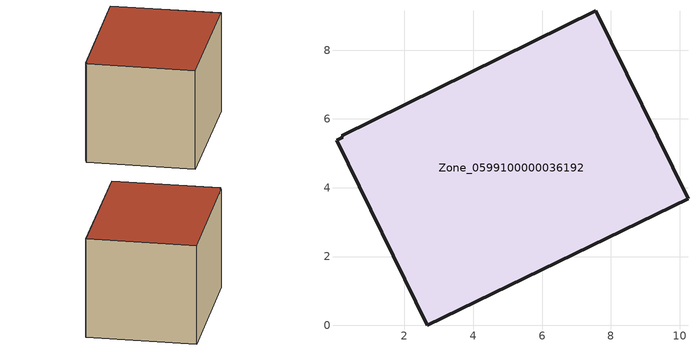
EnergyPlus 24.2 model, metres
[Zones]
Zone_0599100000036192
 floor ground (C_G): 0.02,5.39 0.2,5.47 0.18,5.52 7.56,9.15 10.24,3.67 2.66,0 z0
 wall outside (C_F): 10.24,3.67 7.56,9.15 0.18,5.52 0.2,5.47 0.02,5.39 2.66,0 10.24,3.67 z0:5.75
 roof outside (C_R): 0.2,5.47 0.02,5.39 2.66,0 10.24,3.67 7.56,9.15 0.18,5.52 z5.75
[BUILDING]
Pand.0599100000036192: North Axis=0; Terrain=City; Loads Convergence Tolerance Value=0.04; Temperature Convergence Tolerance Value=0.4; Solar Distribution=FullExterior; Maximum Number of Warmup Days=25; Minimum Number of Warmup Days=1
[Site:Location]
Rotterdam.The.Hague.AP_ZH_NLD Design_Conditions: Latitude=51.96; Longitude=4.45; Time Zone=1; Elevation=-4.5
[SITE:GROUNDTEMPERATURE:BUILDINGSURFACE]
18, 18, 18, 18, 18, 18, 18, 18, 18, 18, 18, 18
[MATERIAL] Thermal Absorptance=0.9; Solar Absorptance=0.7; Visible Absorptance=0.7
Name | Roughness | Thickness | Conductivity | Density | Specific Heat
G.TI.1946-1964 | MediumSmooth | 0.15 | 1 | 540 | 1210
F.TI.1946-1964 | Rough | 0.3 | 0.857143 | 1920 | 840
R.TI.1946-1964 | MediumRough | 0.2 | 0.277778 | 1500 | 1000
[CONSTRUCTION]
C_G: G.TI.1946-1964
C_F: F.TI.1946-1964
C_R: R.TI.1946-1964
[ZONE]
Zone_0599100000036192: Type=1; Multiplier=1; Ceiling Height=Autocalculate; Volume=Autocalculate; Floor Area=autocalculate; Part of Total Floor Area=Yes
[ZONEINFILTRATION:DESIGNFLOWRATE]
Infil_Zone_0599100000036192: Zone or ZoneList or Space or SpaceList=Zone_0599100000036192; Schedule=AlwaysOn; Design Flow Rate Calculation Method=Flow/Area; Flow Rate per Floor Area=0.003; Constant Term Coefficient=1; Temperature Term Coefficient=0; Velocity Term Coefficient=0; Velocity Squared Term Coefficient=0
[HVACTEMPLATE:ZONE:IDEALLOADSAIRSYSTEM]
Zone_0599100000036192: Maximum Heating Supply Air Temperature=50; Minimum Cooling Supply Air Temperature=13; Maximum Heating Supply Air Humidity Ratio=0.0156; Minimum Cooling Supply Air Humidity Ratio=0.0077; Heating Limit=NoLimit; Cooling Limit=NoLimit; Dehumidification Control Type=ConstantSensibleHeatRatio; Cooling Sensible Heat Ratio=0.7; Dehumidification Setpoint=60; Humidification Control Type=None; Humidification Setpoint=30; Outdoor Air Method=None; Outdoor Air Flow Rate per Person=0.00944; Outdoor Air Flow Rate per Zone Floor Area=0; Outdoor Air Flow Rate per Zone=0; Demand Controlled Ventilation Type=None; Outdoor Air Economizer Type=NoEconomizer; Heat Recovery Type=None; Sensible Heat Recovery Effectiveness=0.7; Latent Heat Recovery Effectiveness=0.65
[ZONECONTROL:THERMOSTAT]
ThermostatControl_Zone_0599100000036192: Zone or ZoneList=Zone_0599100000036192; Control Type Schedule=DualSetpointControlType; Control 1=Thermostat_Zone_0599100000036192; Temperature Difference Between Cutout And Setpoint=0
[THERMOSTATSETPOINT:DUALSETPOINT]
Thermostat_Zone_0599100000036192: Heating Setpoint Temperature Schedule=HeatingSetpoint_Zone_0599100000036192; Cooling Setpoint Temperature Schedule=CoolingSetpoint_Zone_0599100000036192
[SCHEDULE:COMPACT]
HeatingSetpoint_Zone_0599100000036192: Through: 12/31, For: AllDays, Until: 24:00, 21
CoolingSetpoint_Zone_0599100000036192: Through: 12/31, For: AllDays, Until: 24:00, 24
DualSetpointControlType: Through: 12/31, For: AllDays, Until: 24:00, 4
AlwaysOn: Through: 12/31, For: AllDays, Until: 24:00, 1
